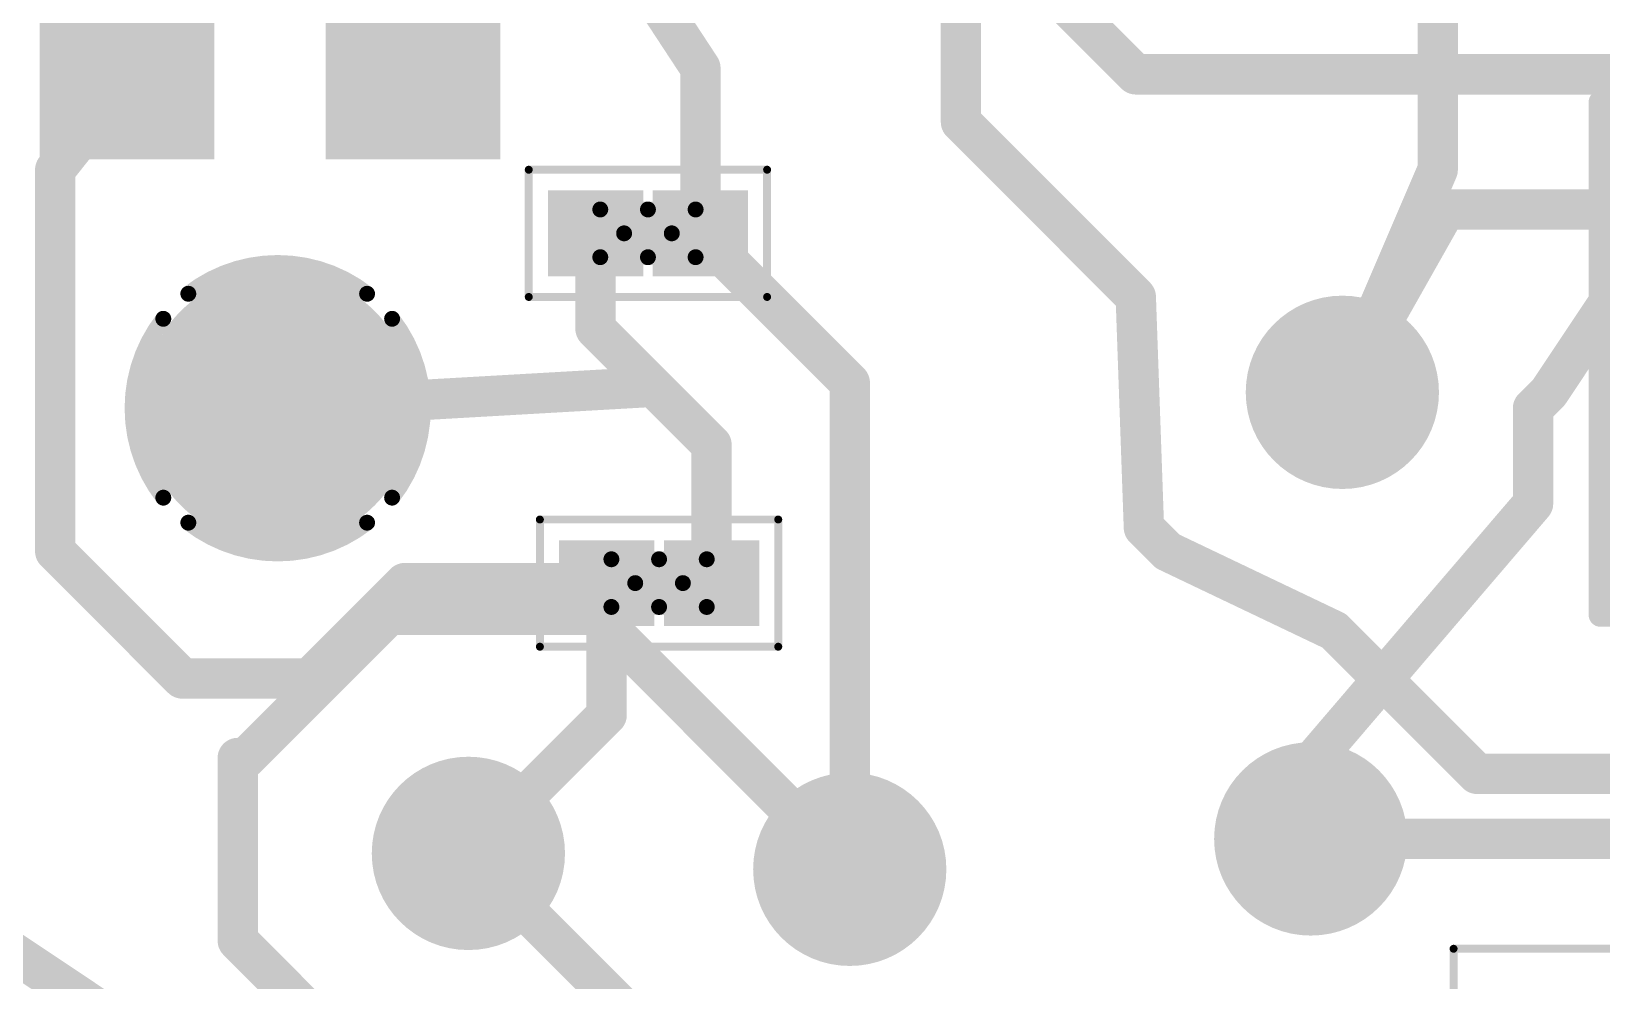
# Model space of a CAD drawing. Extents: x 87 to 200, y 48 to 111.
# Drawn here: x 97.12 to 107.01, y 88.28 to 94.25 of the extents above; entities that cross this region are included whole.
import ezdxf

# ---------------------------------------------------------------- set-up
doc = ezdxf.new("R2010")
doc.units = 0
doc.layers.get('0').update_dxf_attribs({"linetype": 'CONTINUOUS'})
for name, color, linetype in [('BOTTOMLAYER', 5, 'CONTINUOUS'), ('BOTTOMSOLDER', 6, 'CONTINUOUS'), ('INTERNALPLANE1', 76, 'CONTINUOUS'), ('INTERNALPLANE2', 16, 'CONTINUOUS'), ('MECHANICAL13', 56, 'CONTINUOUS'), ('MECHANICAL15', 56, 'CONTINUOUS'), ('TOPLAYER', 1, 'CONTINUOUS'), ('TOPOVERLAY', 2, 'CONTINUOUS'), ('TOPPASTE', 8, 'CONTINUOUS'), ('TOPSOLDER', 216, 'CONTINUOUS'), ('VIAHOLELAYER', 16, 'CONTINUOUS')]:
    doc.layers.add(name, color=color, linetype=linetype)

# ---------------------------------------------------------------- blocks, each defined once
blk = doc.blocks.new('0201_C0G_7___25__3')
at = {"layer": 'TOPLAYER'}
for points in [[(-0.58, -0.22), (-0.58, 0.22), (-0.08, 0.22), (-0.08, -0.22)], [(0.08, -0.22), (0.08, 0.22), (0.58, 0.22), (0.58, -0.22)]]:
    blk.add_hatch(color=1, dxfattribs=at).paths.add_polyline_path(points)
at = {"layer": 'TOPPASTE'}
for points in [[(-0.58, -0.22), (-0.58, 0.22), (-0.08, 0.22), (-0.08, -0.22)], [(0.08, -0.22), (0.08, 0.22), (0.58, 0.22), (0.58, -0.22)]]:
    blk.add_hatch(color=8, dxfattribs=at).paths.add_polyline_path(points)
at = {"layer": 'TOPSOLDER'}
for points in [[(-0.63, -0.27), (-0.63, 0.27), (-0.03, 0.27), (-0.03, -0.27)], [(0.03, -0.27), (0.03, 0.27), (0.63, 0.27), (0.63, -0.27)]]:
    blk.add_hatch(color=216, dxfattribs=at).paths.add_polyline_path(points)
at = {"layer": 'MECHANICAL13', "const_width": 0.1}
for points in [[(-0.3, 0.15), (0.3, 0.15)], [(-0.3, -0.15), (-0.3, 0.15)], [(0.3, -0.15), (0.3, 0.15)], [(-0.3, -0.15), (0.3, -0.15)]]:
    blk.add_lwpolyline(points, dxfattribs=at)
at = {"layer": 'MECHANICAL13', "const_width": 0.05}
for points in [[(-0.325, 0.15, 1), (-0.275, 0.15, 1)], [(-0.325, 0.15, 1), (-0.275, 0.15, 1)], [(0.275, 0.15, 1), (0.325, 0.15, 1)], [(0.275, 0.15, 1), (0.325, 0.15, 1)], [(-0.325, -0.15, 1), (-0.275, -0.15, 1)], [(-0.325, -0.15, 1), (-0.275, -0.15, 1)], [(0.275, -0.15, 1), (0.325, -0.15, 1)], [(0.275, -0.15, 1), (0.325, -0.15, 1)]]:
    blk.add_lwpolyline(points, format="xyb", close=True, dxfattribs=at)
at = {"layer": 'MECHANICAL15'}
for points, const_width in [([(-0.75, 0.4), (0.75, 0.4)], 0.05), ([(-0.75, -0.4), (-0.75, 0.4)], 0.05), ([(0.75, -0.4), (0.75, 0.4)], 0.05), ([(0, -0.15), (0, 0.15)], 0.1), ([(-0.15, 0), (0.15, 0)], 0.1), ([(-0.75, -0.4), (0.75, -0.4)], 0.05)]:
    blk.add_lwpolyline(points, dxfattribs=dict(at, const_width=const_width))
for points, const_width in [([(-0.7625, 0.4, 1), (-0.7375, 0.4, 1)], 0.025), ([(-0.7625, 0.4, 1), (-0.7375, 0.4, 1)], 0.025), ([(0.7375, 0.4, 1), (0.7625, 0.4, 1)], 0.025), ([(0.7375, 0.4, 1), (0.7625, 0.4, 1)], 0.025), ([(-0.025, 0.15, 1), (0.025, 0.15, 1)], 0.05), ([(-0.175, 0, 1), (-0.125, 0, 1)], 0.05), ([(0.125, 0, 1), (0.175, 0, 1)], 0.05), ([(-0.025, -0.15, 1), (0.025, -0.15, 1)], 0.05), ([(-0.7625, -0.4, 1), (-0.7375, -0.4, 1)], 0.025), ([(-0.7625, -0.4, 1), (-0.7375, -0.4, 1)], 0.025), ([(0.7375, -0.4, 1), (0.7625, -0.4, 1)], 0.025), ([(0.7375, -0.4, 1), (0.7625, -0.4, 1)], 0.025)]:
    blk.add_lwpolyline(points, format="xyb", close=True, dxfattribs=dict(at, const_width=const_width))
blk = doc.blocks.new('0201_C0G_7___25__4')
at = {"layer": 'TOPLAYER'}
for points in [[(-0.58, -0.22), (-0.58, 0.22), (-0.08, 0.22), (-0.08, -0.22)], [(0.08, -0.22), (0.08, 0.22), (0.58, 0.22), (0.58, -0.22)]]:
    blk.add_hatch(color=1, dxfattribs=at).paths.add_polyline_path(points)
at = {"layer": 'TOPPASTE'}
for points in [[(-0.58, -0.22), (-0.58, 0.22), (-0.08, 0.22), (-0.08, -0.22)], [(0.08, -0.22), (0.08, 0.22), (0.58, 0.22), (0.58, -0.22)]]:
    blk.add_hatch(color=8, dxfattribs=at).paths.add_polyline_path(points)
at = {"layer": 'TOPSOLDER'}
for points in [[(-0.63, -0.27), (-0.63, 0.27), (-0.03, 0.27), (-0.03, -0.27)], [(0.03, -0.27), (0.03, 0.27), (0.63, 0.27), (0.63, -0.27)]]:
    blk.add_hatch(color=216, dxfattribs=at).paths.add_polyline_path(points)
at = {"layer": 'MECHANICAL13', "const_width": 0.1}
for points in [[(0.3, 0.15), (-0.3, 0.15)], [(-0.3, 0.15), (-0.3, -0.15)], [(0.3, 0.15), (0.3, -0.15)], [(0.3, -0.15), (-0.3, -0.15)]]:
    blk.add_lwpolyline(points, dxfattribs=at)
at = {"layer": 'MECHANICAL13', "const_width": 0.05}
for points in [[(-0.325, 0.15, 1), (-0.275, 0.15, 1)], [(-0.325, 0.15, 1), (-0.275, 0.15, 1)], [(0.275, 0.15, 1), (0.325, 0.15, 1)], [(0.275, 0.15, 1), (0.325, 0.15, 1)], [(-0.325, -0.15, 1), (-0.275, -0.15, 1)], [(-0.325, -0.15, 1), (-0.275, -0.15, 1)], [(0.275, -0.15, 1), (0.325, -0.15, 1)], [(0.275, -0.15, 1), (0.325, -0.15, 1)]]:
    blk.add_lwpolyline(points, format="xyb", close=True, dxfattribs=at)
at = {"layer": 'MECHANICAL15'}
for points, const_width in [([(0.75, 0.4), (-0.75, 0.4)], 0.05), ([(-0.75, 0.4), (-0.75, -0.4)], 0.05), ([(0.75, 0.4), (0.75, -0.4)], 0.05), ([(0, 0.15), (0, -0.15)], 0.1), ([(0.15, 0), (-0.15, 0)], 0.1), ([(0.75, -0.4), (-0.75, -0.4)], 0.05)]:
    blk.add_lwpolyline(points, dxfattribs=dict(at, const_width=const_width))
for points, const_width in [([(-0.7625, 0.4, 1), (-0.7375, 0.4, 1)], 0.025), ([(-0.7625, 0.4, 1), (-0.7375, 0.4, 1)], 0.025), ([(0.7375, 0.4, 1), (0.7625, 0.4, 1)], 0.025), ([(0.7375, 0.4, 1), (0.7625, 0.4, 1)], 0.025), ([(-0.025, 0.15, 1), (0.025, 0.15, 1)], 0.05), ([(-0.175, 0, 1), (-0.125, 0, 1)], 0.05), ([(0.125, 0, 1), (0.175, 0, 1)], 0.05), ([(-0.025, -0.15, 1), (0.025, -0.15, 1)], 0.05), ([(-0.7625, -0.4, 1), (-0.7375, -0.4, 1)], 0.025), ([(-0.7625, -0.4, 1), (-0.7375, -0.4, 1)], 0.025), ([(0.7375, -0.4, 1), (0.7625, -0.4, 1)], 0.025), ([(0.7375, -0.4, 1), (0.7625, -0.4, 1)], 0.025)]:
    blk.add_lwpolyline(points, format="xyb", close=True, dxfattribs=dict(at, const_width=const_width))
blk = doc.blocks.new('RES_0805_5')
at = {"layer": 'TOPLAYER'}
h = blk.add_hatch(color=1, dxfattribs=at)
edge = h.paths.add_edge_path()
edge.add_arc((-1.1875, 0.6625), 0.0875, 90, 180)
edge.add_line((-1.275, 0.6625), (-1.275, -0.6625))
edge.add_arc((-1.1875, -0.6625), 0.0875, 180, 270)
edge.add_line((-1.1875, -0.75), (-0.6625, -0.75))
edge.add_arc((-0.6625, -0.6625), 0.0875, 270, 360)
edge.add_line((-0.575, -0.6625), (-0.575, 0.6625))
edge.add_arc((-0.6625, 0.6625), 0.0875, 0, 90)
edge.add_line((-0.6625, 0.75), (-1.1875, 0.75))
h = blk.add_hatch(color=1, dxfattribs=at)
edge = h.paths.add_edge_path()
edge.add_arc((0.6875, 0.6625), 0.0875, 90, 180)
edge.add_line((0.6, 0.6625), (0.6, -0.6625))
edge.add_arc((0.6875, -0.6625), 0.0875, 180, 270)
edge.add_line((0.6875, -0.75), (1.2125, -0.75))
edge.add_arc((1.2125, -0.6625), 0.0875, 270, 360)
edge.add_line((1.3, -0.6625), (1.3, 0.6625))
edge.add_arc((1.2125, 0.6625), 0.0875, 0, 90)
edge.add_line((1.2125, 0.75), (0.6875, 0.75))
at = {"layer": 'TOPPASTE'}
h = blk.add_hatch(color=8, dxfattribs=at)
edge = h.paths.add_edge_path()
edge.add_arc((-1.1875, 0.6625), 0.0875, 90, 180)
edge.add_line((-1.275, 0.6625), (-1.275, -0.6625))
edge.add_arc((-1.1875, -0.6625), 0.0875, 180, 270)
edge.add_line((-1.1875, -0.75), (-0.6625, -0.75))
edge.add_arc((-0.6625, -0.6625), 0.0875, 270, 360)
edge.add_line((-0.575, -0.6625), (-0.575, 0.6625))
edge.add_arc((-0.6625, 0.6625), 0.0875, 0, 90)
edge.add_line((-0.6625, 0.75), (-1.1875, 0.75))
h = blk.add_hatch(color=8, dxfattribs=at)
edge = h.paths.add_edge_path()
edge.add_arc((0.6875, 0.6625), 0.0875, 90, 180)
edge.add_line((0.6, 0.6625), (0.6, -0.6625))
edge.add_arc((0.6875, -0.6625), 0.0875, 180, 270)
edge.add_line((0.6875, -0.75), (1.2125, -0.75))
edge.add_arc((1.2125, -0.6625), 0.0875, 270, 360)
edge.add_line((1.3, -0.6625), (1.3, 0.6625))
edge.add_arc((1.2125, 0.6625), 0.0875, 0, 90)
edge.add_line((1.2125, 0.75), (0.6875, 0.75))
at = {"layer": 'TOPSOLDER'}
h = blk.add_hatch(color=216, dxfattribs=at)
edge = h.paths.add_edge_path()
edge.add_arc((-1.1875, 0.6625), 0.1375, 90, 180)
edge.add_line((-1.325, 0.6625), (-1.325, -0.6625))
edge.add_arc((-1.1875, -0.6625), 0.1375, 180, 270)
edge.add_line((-1.1875, -0.8), (-0.6625, -0.8))
edge.add_arc((-0.6625, -0.6625), 0.1375, 270, 360)
edge.add_line((-0.525, -0.6625), (-0.525, 0.6625))
edge.add_arc((-0.6625, 0.6625), 0.1375, 0, 90)
edge.add_line((-0.6625, 0.8), (-1.1875, 0.8))
h = blk.add_hatch(color=216, dxfattribs=at)
edge = h.paths.add_edge_path()
edge.add_arc((0.6875, 0.6625), 0.1375, 90, 180)
edge.add_line((0.55, 0.6625), (0.55, -0.6625))
edge.add_arc((0.6875, -0.6625), 0.1375, 180, 270)
edge.add_line((0.6875, -0.8), (1.2125, -0.8))
edge.add_arc((1.2125, -0.6625), 0.1375, 270, 360)
edge.add_line((1.35, -0.6625), (1.35, 0.6625))
edge.add_arc((1.2125, 0.6625), 0.1375, 0, 90)
edge.add_line((1.2125, 0.8), (0.6875, 0.8))
at = {"layer": 'TOPOVERLAY', "const_width": 0.15}
for points in [[(-1.6, 1.075), (-1.6, -1.075)], [(-1.6, 1.075), (1.625, 1.075)], [(1.625, 1.075), (1.625, -1.075)], [(-1.6, -1.075), (1.625, -1.075)]]:
    blk.add_lwpolyline(points, dxfattribs=at)
at = {"layer": 'TOPOVERLAY', "const_width": 0.075}
for points in [[(-1.6375, 1.075, 1), (-1.5625, 1.075, 1)], [(-1.6375, 1.075, 1), (-1.5625, 1.075, 1)], [(1.5875, 1.075, 1), (1.6625, 1.075, 1)], [(1.5875, 1.075, 1), (1.6625, 1.075, 1)], [(-1.6375, -1.075, 1), (-1.5625, -1.075, 1)], [(-1.6375, -1.075, 1), (-1.5625, -1.075, 1)], [(1.5875, -1.075, 1), (1.6625, -1.075, 1)], [(1.5875, -1.075, 1), (1.6625, -1.075, 1)]]:
    blk.add_lwpolyline(points, format="xyb", close=True, dxfattribs=at)
blk = doc.blocks.new('SMD02520C4_30')
at = {"layer": 'TOPLAYER'}
for points in [[(-1.4, 1.3), (-0.4, 1.3), (-0.4, 0.4), (-1.4, 0.4)], [(0.375, 1.3), (1.375, 1.3), (1.375, 0.4), (0.375, 0.4)], [(-1.4, -0.3), (-0.4, -0.3), (-0.4, -1.2), (-1.4, -1.2)], [(0.4, -0.3), (1.4, -0.3), (1.4, -1.2), (0.4, -1.2)]]:
    blk.add_hatch(color=1, dxfattribs=at).paths.add_polyline_path(points)
at = {"layer": 'TOPPASTE'}
for points in [[(-1.4, 1.3), (-0.4, 1.3), (-0.4, 0.4), (-1.4, 0.4)], [(0.375, 1.3), (1.375, 1.3), (1.375, 0.4), (0.375, 0.4)], [(-1.4, -0.3), (-0.4, -0.3), (-0.4, -1.2), (-1.4, -1.2)], [(0.4, -0.3), (1.4, -0.3), (1.4, -1.2), (0.4, -1.2)]]:
    blk.add_hatch(color=8, dxfattribs=at).paths.add_polyline_path(points)
at = {"layer": 'TOPSOLDER'}
for points in [[(-1.45, 1.35), (-0.35, 1.35), (-0.35, 0.35), (-1.45, 0.35)], [(0.325, 1.35), (1.425, 1.35), (1.425, 0.35), (0.325, 0.35)], [(-1.45, -0.25), (-0.35, -0.25), (-0.35, -1.25), (-1.45, -1.25)], [(0.35, -0.25), (1.45, -0.25), (1.45, -1.25), (0.35, -1.25)]]:
    blk.add_hatch(color=216, dxfattribs=at).paths.add_polyline_path(points)
blk = doc.blocks.new('ESP8266_31')
at = {"layer": 'MECHANICAL15', "const_width": 0.05}
for points in [[(-3.075, 3.075), (3.075, 3.075)], [(3.075, 3.075), (3.075, -3.075)]]:
    blk.add_lwpolyline(points, dxfattribs=at)
at = {"layer": 'MECHANICAL15', "const_width": 0.025}
blk.add_lwpolyline([(3.0625, 3.075, 1), (3.0875, 3.075, 1)], format="xyb", close=True, dxfattribs=at)
blk.add_lwpolyline([(3.0625, 3.075, 1), (3.0875, 3.075, 1)], format="xyb", close=True, dxfattribs=at)

msp = doc.modelspace()

# ---------------------------------------------------------------- hatches: boundary and pattern name
at = {"layer": 'BOTTOMLAYER'}
h = msp.add_hatch(color=5, dxfattribs=at)
edge = h.paths.add_edge_path()
edge.add_arc((98.674, 91.884), 0.635, 0, 360)
h = msp.add_hatch(color=5, dxfattribs=at)
edge = h.paths.add_edge_path()
edge.add_arc((105.374, 91.984), 0.25, 0, 360)
h = msp.add_hatch(color=5, dxfattribs=at)
edge = h.paths.add_edge_path()
edge.add_arc((99.874, 89.084), 0.25, 0, 360)
h = msp.add_hatch(color=5, dxfattribs=at)
edge = h.paths.add_edge_path()
edge.add_arc((105.175, 89.175), 0.25, 0, 360)
h = msp.add_hatch(color=5, dxfattribs=at)
edge = h.paths.add_edge_path()
edge.add_arc((102.274, 88.984), 0.25, 0, 360)
at = {"layer": 'BOTTOMSOLDER'}
h = msp.add_hatch(color=6, dxfattribs=at)
edge = h.paths.add_edge_path()
edge.add_arc((98.674, 91.884), 0.4056, 0, 360)
h = msp.add_hatch(color=6, dxfattribs=at)
edge = h.paths.add_edge_path()
edge.add_arc((105.374, 91.984), 0.15, 0, 360)
h = msp.add_hatch(color=6, dxfattribs=at)
edge = h.paths.add_edge_path()
edge.add_arc((99.874, 89.084), 0.15, 0, 360)
h = msp.add_hatch(color=6, dxfattribs=at)
edge = h.paths.add_edge_path()
edge.add_arc((105.175, 89.175), 0.15, 0, 360)
h = msp.add_hatch(color=6, dxfattribs=at)
edge = h.paths.add_edge_path()
edge.add_arc((102.274, 88.984), 0.15, 0, 360)
at = {"layer": 'INTERNALPLANE1'}
h = msp.add_hatch(color=76, dxfattribs=at)
edge = h.paths.add_edge_path()
edge.add_arc((98.674, 91.884), 0.8636, 0, 360)
h = msp.add_hatch(color=76, dxfattribs=at)
edge = h.paths.add_edge_path()
edge.add_arc((105.374, 91.984), 0.608, 0, 360)
h = msp.add_hatch(color=76, dxfattribs=at)
edge = h.paths.add_edge_path()
edge.add_arc((105.175, 89.175), 0.608, 0, 360)
h = msp.add_hatch(color=76, dxfattribs=at)
edge = h.paths.add_edge_path()
edge.add_arc((99.874, 89.084), 0.608, 0, 360)
h = msp.add_hatch(color=76, dxfattribs=at)
edge = h.paths.add_edge_path()
edge.add_arc((102.274, 88.984), 0.608, 0, 360)
at = {"layer": 'INTERNALPLANE2'}
h = msp.add_hatch(color=16, dxfattribs=at)
edge = h.paths.add_edge_path()
edge.add_arc((105.374, 91.984), 0.608, 0, 360)
h = msp.add_hatch(color=16, dxfattribs=at)
edge = h.paths.add_edge_path()
edge.add_arc((105.175, 89.175), 0.608, 0, 360)
h = msp.add_hatch(color=16, dxfattribs=at)
edge = h.paths.add_edge_path()
edge.add_arc((99.874, 89.084), 0.608, 0, 360)
h = msp.add_hatch(color=16, dxfattribs=at)
edge = h.paths.add_edge_path()
edge.add_arc((102.274, 88.984), 0.608, 0, 360)
at = {"layer": 'TOPLAYER'}
h = msp.add_hatch(color=1, dxfattribs=at)
edge = h.paths.add_edge_path()
edge.add_arc((98.674, 91.884), 0.635, 0, 360)
h = msp.add_hatch(color=1, dxfattribs=at)
edge = h.paths.add_edge_path()
edge.add_arc((105.374, 91.984), 0.25, 0, 360)
h = msp.add_hatch(color=1, dxfattribs=at)
edge = h.paths.add_edge_path()
edge.add_arc((99.874, 89.084), 0.25, 0, 360)
h = msp.add_hatch(color=1, dxfattribs=at)
edge = h.paths.add_edge_path()
edge.add_arc((105.175, 89.175), 0.25, 0, 360)
h = msp.add_hatch(color=1, dxfattribs=at)
edge = h.paths.add_edge_path()
edge.add_arc((102.274, 88.984), 0.25, 0, 360)
at = {"layer": 'TOPSOLDER'}
h = msp.add_hatch(color=216, dxfattribs=at)
edge = h.paths.add_edge_path()
edge.add_arc((98.674, 91.884), 0.4056, 0, 360)
h = msp.add_hatch(color=216, dxfattribs=at)
edge = h.paths.add_edge_path()
edge.add_arc((105.374, 91.984), 0.15, 0, 360)
h = msp.add_hatch(color=216, dxfattribs=at)
edge = h.paths.add_edge_path()
edge.add_arc((99.874, 89.084), 0.15, 0, 360)
h = msp.add_hatch(color=216, dxfattribs=at)
edge = h.paths.add_edge_path()
edge.add_arc((105.175, 89.175), 0.15, 0, 360)
h = msp.add_hatch(color=216, dxfattribs=at)
edge = h.paths.add_edge_path()
edge.add_arc((102.274, 88.984), 0.15, 0, 360)
at = {"layer": 'VIAHOLELAYER'}
h = msp.add_hatch(color=16, dxfattribs=at)
edge = h.paths.add_edge_path()
edge.add_arc((98.674, 91.884), 0.3556, 0, 360)
h = msp.add_hatch(color=16, dxfattribs=at)
edge = h.paths.add_edge_path()
edge.add_arc((105.374, 91.984), 0.1, 0, 360)
h = msp.add_hatch(color=16, dxfattribs=at)
edge = h.paths.add_edge_path()
edge.add_arc((105.175, 89.175), 0.1, 0, 360)
h = msp.add_hatch(color=16, dxfattribs=at)
edge = h.paths.add_edge_path()
edge.add_arc((99.874, 89.084), 0.1, 0, 360)
h = msp.add_hatch(color=16, dxfattribs=at)
edge = h.paths.add_edge_path()
edge.add_arc((102.274, 88.984), 0.1, 0, 360)

# ---------------------------------------------------------------- linework, layer by layer
at = {"layer": 'BOTTOMLAYER'}
for points, const_width in [([(105.974, 93.384), (105.974, 95.484)], 0.254), ([(105.374, 91.984), (105.974, 93.384)], 0.254), ([(106.674, 91.984), (107.274, 92.884)], 0.254), ([(106.574, 91.884), (106.674, 91.984)], 0.254), ([(106.574, 91.284), (106.574, 91.884)], 0.254), ([(105.175, 89.65), (106.574, 91.284)], 0.254), ([(98.474, 89.684), (99.374, 90.584)], 0.254), ([(99.374, 90.584), (100.674, 90.584)], 0.254), ([(100.674, 90.584), (102.274, 88.984)], 0.254), ([(98.4228, 88.5352), (98.4228, 89.684)], 0.254), ([(98.4228, 89.684), (98.474, 89.684)], 0.254), ([(105.175, 89.175), (105.175, 89.65)], 0.25), ([(99.874, 89.084), (102.374, 86.584)], 0.254), ([(98.4228, 88.5352), (99.774, 87.184)], 0.254)]:
    msp.add_lwpolyline(points, dxfattribs=dict(at, const_width=const_width))
for points, const_width in [([(105.9105, 93.384, 1), (106.0375, 93.384, 1)], 0.127), ([(105.9105, 93.384, 1), (106.0375, 93.384, 1)], 0.127), ([(105.3105, 91.984, 1), (105.4375, 91.984, 1)], 0.127), ([(106.6105, 91.984, 1), (106.7375, 91.984, 1)], 0.127), ([(106.6105, 91.984, 1), (106.7375, 91.984, 1)], 0.127), ([(106.5105, 91.884, 1), (106.6375, 91.884, 1)], 0.127), ([(106.5105, 91.884, 1), (106.6375, 91.884, 1)], 0.127), ([(106.5105, 91.284, 1), (106.6375, 91.284, 1)], 0.127), ([(106.5105, 91.284, 1), (106.6375, 91.284, 1)], 0.127), ([(99.3105, 90.584, 1), (99.4375, 90.584, 1)], 0.127), ([(99.3105, 90.584, 1), (99.4375, 90.584, 1)], 0.127), ([(100.6105, 90.584, 1), (100.7375, 90.584, 1)], 0.127), ([(100.6105, 90.584, 1), (100.7375, 90.584, 1)], 0.127), ([(98.3593, 89.684, 1), (98.4863, 89.684, 1)], 0.127), ([(98.3593, 89.684, 1), (98.4863, 89.684, 1)], 0.127), ([(98.4105, 89.684, 1), (98.5375, 89.684, 1)], 0.127), ([(98.4105, 89.684, 1), (98.5375, 89.684, 1)], 0.127), ([(105.1115, 89.65, 1), (105.2385, 89.65, 1)], 0.127), ([(105.1125, 89.65, 1), (105.2375, 89.65, 1)], 0.125), ([(105.1125, 89.175, 1), (105.2375, 89.175, 1)], 0.125), ([(99.8105, 89.084, 1), (99.9375, 89.084, 1)], 0.127), ([(102.2105, 88.984, 1), (102.3375, 88.984, 1)], 0.127), ([(98.3593, 88.5352, 1), (98.4863, 88.5352, 1)], 0.127), ([(98.3593, 88.5352, 1), (98.4863, 88.5352, 1)], 0.127)]:
    msp.add_lwpolyline(points, format="xyb", close=True, dxfattribs=dict(at, const_width=const_width))
at = {"layer": 'INTERNALPLANE2', "const_width": 0.1}
for points in [[(98.1115, 92.6039, -0.344328), (99.2365, 92.6039)], [(97.9541, 91.3215, -0.344328), (97.9541, 92.4465)], [(99.3939, 92.4465, -0.344328), (99.3939, 91.3215)], [(99.2365, 91.1641, -0.344328), (98.1115, 91.1641)]]:
    msp.add_lwpolyline(points, format="xyb", dxfattribs=at)
at = {"layer": 'INTERNALPLANE2', "const_width": 0.05}
for points in [[(98.0865, 92.6039, 1), (98.1365, 92.6039, 1)], [(99.2115, 92.6039, 1), (99.2615, 92.6039, 1)], [(97.9291, 92.4465, 1), (97.9791, 92.4465, 1)], [(99.3689, 92.4465, 1), (99.4189, 92.4465, 1)], [(97.9291, 91.3215, 1), (97.9791, 91.3215, 1)], [(99.3689, 91.3215, 1), (99.4189, 91.3215, 1)], [(98.0865, 91.1641, 1), (98.1365, 91.1641, 1)], [(99.2115, 91.1641, 1), (99.2615, 91.1641, 1)]]:
    msp.add_lwpolyline(points, format="xyb", close=True, dxfattribs=at)
at = {"layer": 'TOPLAYER', "const_width": 0.254}
for points in [[(100.775, 94.875), (101.334, 94.024)], [(102.974, 93.684), (102.974, 94.584)], [(103.574, 94.484), (104.074, 93.984)], [(97.274, 93.384), (97.725, 93.95)], [(101.334, 92.984), (101.334, 94.024)], [(104.074, 93.984), (108.974, 93.984)], [(102.974, 93.684), (104.074, 92.584)], [(97.274, 90.984), (97.274, 93.384)], [(105.374, 91.984), (106.024, 93.134)], [(106.024, 93.134), (108.074, 93.134)], [(100.674, 92.384), (100.674, 92.984)], [(101.334, 92.984), (101.364, 92.984)], [(101.364, 92.984), (101.457, 92.891)], [(101.457, 92.861), (101.457, 92.891)], [(101.457, 92.861), (102.274, 92.044)], [(104.074, 92.584), (104.1252, 91.1328)], [(100.674, 92.384), (101.039, 92.019)], [(98.674, 91.884), (101.039, 92.019)], [(101.039, 92.019), (101.404, 91.654)], [(102.274, 88.984), (102.274, 92.044)], [(101.404, 90.784), (101.404, 91.654)], [(104.1252, 91.1328), (104.274, 90.984)], [(97.274, 90.984), (98.074, 90.184)], [(104.274, 90.984), (105.3228, 90.484)], [(98.874, 90.184), (99.474, 90.784)], [(99.474, 90.784), (100.744, 90.784)], [(100.744, 89.954), (100.744, 90.784)], [(105.3228, 90.484), (106.074, 89.7328)], [(98.074, 90.184), (98.874, 90.184)], [(99.874, 89.084), (100.744, 89.954)], [(106.074, 89.7328), (106.2228, 89.584)], [(106.2228, 89.584), (107.974, 89.584)], [(105.175, 89.175), (107.1474, 89.175)], [(96.974, 88.484), (97.574, 88.084)]]:
    msp.add_lwpolyline(points, dxfattribs=at)
at = {"layer": 'TOPLAYER', "const_width": 0.127}
for points in [[(97.6615, 93.95, 1), (97.7885, 93.95, 1)], [(101.2705, 94.024, 1), (101.3975, 94.024, 1)], [(101.2705, 94.024, 1), (101.3975, 94.024, 1)], [(104.0105, 93.984, 1), (104.1375, 93.984, 1)], [(104.0105, 93.984, 1), (104.1375, 93.984, 1)], [(102.9105, 93.684, 1), (103.0375, 93.684, 1)], [(102.9105, 93.684, 1), (103.0375, 93.684, 1)], [(97.2105, 93.384, 1), (97.3375, 93.384, 1)], [(97.2105, 93.384, 1), (97.3375, 93.384, 1)], [(105.9605, 93.134, 1), (106.0875, 93.134, 1)], [(105.9605, 93.134, 1), (106.0875, 93.134, 1)], [(100.6105, 92.984, 1), (100.7375, 92.984, 1)], [(101.2705, 92.984, 1), (101.3975, 92.984, 1)], [(101.2705, 92.984, 1), (101.3975, 92.984, 1)], [(101.3005, 92.984, 1), (101.4275, 92.984, 1)], [(101.3005, 92.984, 1), (101.4275, 92.984, 1)], [(101.3935, 92.891, 1), (101.5205, 92.891, 1)], [(101.3935, 92.891, 1), (101.5205, 92.891, 1)], [(101.3935, 92.861, 1), (101.5205, 92.861, 1)], [(101.3935, 92.861, 1), (101.5205, 92.861, 1)], [(104.0105, 92.584, 1), (104.1375, 92.584, 1)], [(104.0105, 92.584, 1), (104.1375, 92.584, 1)], [(100.6105, 92.384, 1), (100.7375, 92.384, 1)], [(100.6105, 92.384, 1), (100.7375, 92.384, 1)], [(100.9755, 92.019, 1), (101.1025, 92.019, 1)], [(100.9755, 92.019, 1), (101.1025, 92.019, 1)], [(100.9755, 92.019, 1), (101.1025, 92.019, 1)], [(102.2105, 92.044, 1), (102.3375, 92.044, 1)], [(102.2105, 92.044, 1), (102.3375, 92.044, 1)], [(105.3105, 91.984, 1), (105.4375, 91.984, 1)], [(98.6105, 91.884, 1), (98.7375, 91.884, 1)], [(101.3405, 91.654, 1), (101.4675, 91.654, 1)], [(101.3405, 91.654, 1), (101.4675, 91.654, 1)], [(104.0617, 91.1328, 1), (104.1887, 91.1328, 1)], [(104.0617, 91.1328, 1), (104.1887, 91.1328, 1)], [(97.2105, 90.984, 1), (97.3375, 90.984, 1)], [(97.2105, 90.984, 1), (97.3375, 90.984, 1)], [(104.2105, 90.984, 1), (104.3375, 90.984, 1)], [(104.2105, 90.984, 1), (104.3375, 90.984, 1)], [(99.4105, 90.784, 1), (99.5375, 90.784, 1)], [(99.4105, 90.784, 1), (99.5375, 90.784, 1)], [(100.6805, 90.784, 1), (100.8075, 90.784, 1)], [(100.6805, 90.784, 1), (100.8075, 90.784, 1)], [(101.3405, 90.784, 1), (101.4675, 90.784, 1)], [(105.2593, 90.484, 1), (105.3863, 90.484, 1)], [(105.2593, 90.484, 1), (105.3863, 90.484, 1)], [(98.0105, 90.184, 1), (98.1375, 90.184, 1)], [(98.0105, 90.184, 1), (98.1375, 90.184, 1)], [(98.8105, 90.184, 1), (98.9375, 90.184, 1)], [(98.8105, 90.184, 1), (98.9375, 90.184, 1)], [(100.6805, 89.954, 1), (100.8075, 89.954, 1)], [(100.6805, 89.954, 1), (100.8075, 89.954, 1)], [(106.0105, 89.7328, 1), (106.1375, 89.7328, 1)], [(106.0105, 89.7328, 1), (106.1375, 89.7328, 1)], [(106.1593, 89.584, 1), (106.2863, 89.584, 1)], [(106.1593, 89.584, 1), (106.2863, 89.584, 1)], [(105.1115, 89.175, 1), (105.2385, 89.175, 1)], [(99.8105, 89.084, 1), (99.9375, 89.084, 1)], [(102.2105, 88.984, 1), (102.3375, 88.984, 1)]]:
    msp.add_lwpolyline(points, format="xyb", close=True, dxfattribs=at)

# ---------------------------------------------------------------- block references
msp.add_blockref('SMD02520C4_30', (98.625, 94.7))
for name, p, rotation in [('RES_0805_5', (108.074, 92.184), 90), ('0201_C0G_7___25__3', (101.004, 92.984), 360), ('0201_C0G_7___25__4', (101.074, 90.784), 180), ('ESP8266_31', (109.149, 85.409), 90)]:
    msp.add_blockref(name, p, dxfattribs=dict(rotation=rotation))

doc.saveas('drawing.dxf')
